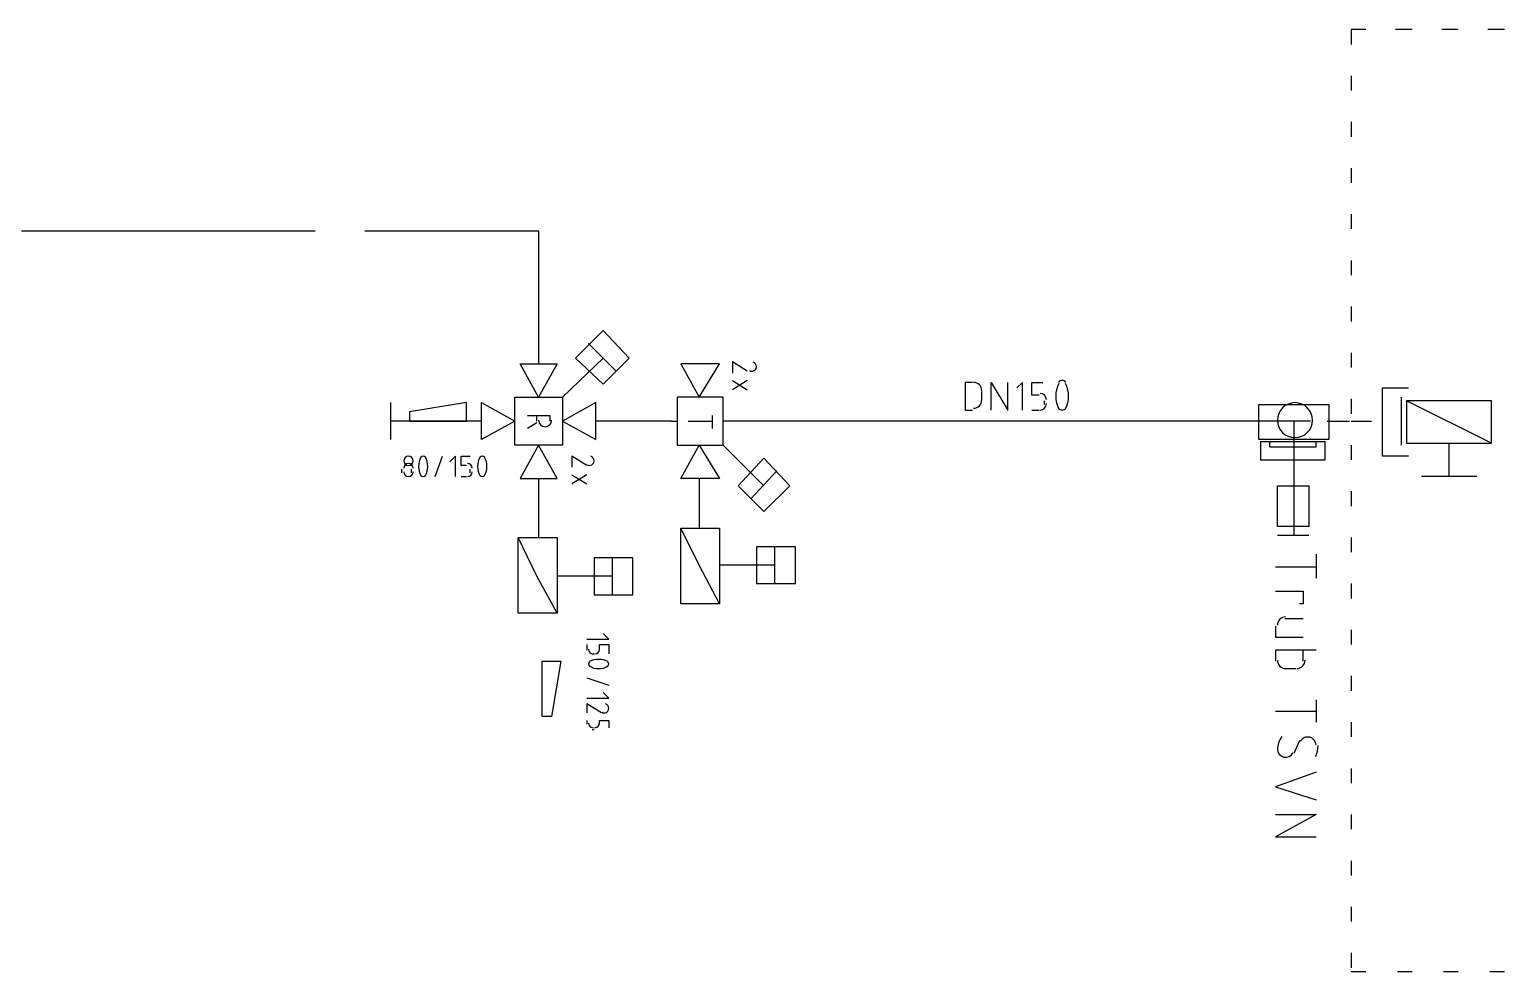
# Model space of a CAD drawing. Header units: millimetres. Extents: x 0 to 33.1, y 1.5 to 45.3.
# Drawn here: x 11.462 to 12.793, y 13.013 to 13.863 of the extents above; entities that cross this region are included whole.
import ezdxf

# ---------------------------------------------------------------- set-up
doc = ezdxf.new("R2010")
doc.units = ezdxf.units.MM
doc.header["$MEASUREMENT"] = 0
doc.layers.get('0').update_dxf_attribs({"linetype": 'CONTINUOUS'})

msp = doc.modelspace()

# ---------------------------------------------------------------- linework, layer by layer
at = {"color": 140, "linetype": 'Continuous'}
for p, q in [((12.6678, 13.8628), (12.6545, 13.8628)), ((12.6545, 13.8628), (12.6545, 13.8494)), ((12.7094, 13.8628), (12.6944, 13.8628)), ((12.7511, 13.8628), (12.7361, 13.8628)), ((12.7928, 13.8628), (12.7778, 13.8628)), ((12.6545, 13.8211), (12.6545, 13.8078)), ((12.6545, 13.7795), (12.6545, 13.7661)), ((12.6545, 13.7378), (12.6545, 13.7244)), ((12.6545, 13.6961), (12.6545, 13.6828)), ((12.6545, 13.6545), (12.6545, 13.6411)), ((12.6545, 13.6128), (12.6545, 13.5994)), ((12.6545, 13.5711), (12.6545, 13.5578)), ((12.6828, 13.4778), (12.6828, 13.5394)), ((12.6828, 13.5394), (12.7061, 13.5394)), ((12.6828, 13.4778), (12.6828, 13.5394)), ((12.6828, 13.5394), (12.7061, 13.5394)), ((12.6828, 13.4778), (12.6828, 13.5394)), ((12.6828, 13.5394), (12.7061, 13.5394)), ((12.6828, 13.4778), (12.6828, 13.5394)), ((12.6828, 13.5394), (12.7061, 13.5394)), ((12.6828, 13.4778), (12.6828, 13.5394)), ((12.6828, 13.5394), (12.7061, 13.5394)), ((12.6545, 13.5295), (12.6545, 13.5161)), ((12.6994, 13.5311), (12.6994, 13.4878)), ((12.6994, 13.5311), (12.6994, 13.4878)), ((12.6994, 13.5311), (12.6994, 13.4878)), ((12.6994, 13.5311), (12.6994, 13.4878)), ((12.6994, 13.5311), (12.6994, 13.4878)), ((12.7811, 13.5278), (12.7044, 13.5278)), ((12.7044, 13.5278), (12.7044, 13.4894)), ((12.7811, 13.4894), (12.7044, 13.5278)), ((12.7811, 13.5278), (12.7044, 13.5278)), ((12.7044, 13.5278), (12.7044, 13.4894)), ((12.7811, 13.4894), (12.7044, 13.5278)), ((12.7811, 13.4894), (12.7811, 13.5278)), ((12.7811, 13.4894), (12.7811, 13.5278)), ((12.6545, 13.5094), (12.6728, 13.5094)), ((12.6545, 13.5094), (12.6728, 13.5094)), ((12.6545, 13.5094), (12.6728, 13.5094)), ((12.6545, 13.5094), (12.6728, 13.5094)), ((12.6545, 13.5094), (12.6728, 13.5094)), ((12.6545, 13.4878), (12.6545, 13.4744)), ((12.7044, 13.4894), (12.7811, 13.4894)), ((12.7044, 13.4894), (12.7811, 13.4894)), ((12.7428, 13.4594), (12.7428, 13.4894)), ((12.7428, 13.4594), (12.7428, 13.4894)), ((12.7061, 13.4778), (12.6828, 13.4778)), ((12.7061, 13.4778), (12.6828, 13.4778)), ((12.7061, 13.4778), (12.6828, 13.4778)), ((12.7061, 13.4778), (12.6828, 13.4778)), ((12.7061, 13.4778), (12.6828, 13.4778)), ((12.7678, 13.4594), (12.7178, 13.4594)), ((12.7678, 13.4594), (12.7178, 13.4594)), ((12.7678, 13.4594), (12.7428, 13.4594)), ((12.7678, 13.4594), (12.7428, 13.4594)), ((12.6545, 13.4461), (12.6545, 13.4328)), ((12.6545, 13.4045), (12.6545, 13.3911)), ((12.6545, 13.3628), (12.6545, 13.3494)), ((12.6545, 13.3211), (12.6545, 13.3078)), ((12.6545, 13.2795), (12.6545, 13.2661)), ((12.6545, 13.2378), (12.6545, 13.2244)), ((12.6545, 13.1961), (12.6545, 13.1828)), ((12.6545, 13.1545), (12.6545, 13.1411)), ((12.6545, 13.1128), (12.6545, 13.0994)), ((12.6545, 13.0711), (12.6545, 13.0578)), ((12.6545, 13.0295), (12.6545, 13.0161)), ((12.6545, 13.0128), (12.6678, 13.0128)), ((12.6961, 13.0128), (12.7094, 13.0128)), ((12.7378, 13.0128), (12.7511, 13.0128)), ((12.7795, 13.0128), (12.7928, 13.0128))]:
    msp.add_line(p, q, dxfattribs=at)
at = {"color": 7, "linetype": 'Continuous'}
for p, q in [((11.4544, 13.6811), (11.7195, 13.6811)), ((11.7644, 13.6811), (11.9211, 13.6811)), ((11.9211, 13.6811), (11.9211, 13.5611)), ((11.8695, 13.5094), (11.7878, 13.5094)), ((12.0411, 13.5094), (11.9728, 13.5094)), ((12.2511, 13.5094), (12.0928, 13.5094)), ((12.1994, 13.5094), (12.0928, 13.5094)), ((12.5794, 13.5094), (12.2511, 13.5094)), ((11.9211, 13.4578), (11.9211, 13.4045)), ((11.9211, 13.4578), (11.9211, 13.4045)), ((12.0661, 13.4578), (12.0661, 13.4128)), ((11.9211, 13.4045), (11.9211, 13.4045))]:
    msp.add_line(p, q, dxfattribs=at)
at = {"color": 0, "linetype": 'Continuous'}
for p, q in [((11.9794, 13.5911), (11.9544, 13.5661)), ((11.9911, 13.5545), (11.9661, 13.5794)), ((12.0028, 13.5661), (11.9794, 13.5911)), ((11.9794, 13.5661), (11.9428, 13.5311)), ((11.9544, 13.5661), (11.9794, 13.5428)), ((11.9794, 13.5428), (12.0028, 13.5661)), ((11.9211, 13.5311), (11.9045, 13.5611)), ((11.9045, 13.5611), (11.9378, 13.5611)), ((11.9378, 13.5611), (11.9211, 13.5311)), ((12.0844, 13.5611), (12.0494, 13.5611)), ((12.0494, 13.5611), (12.0661, 13.5311)), ((12.0661, 13.5311), (12.0844, 13.5611)), ((12.1094, 13.5545), (12.0961, 13.5628)), ((12.0961, 13.5628), (12.0961, 13.5528)), ((12.0961, 13.5461), (12.1094, 13.5378)), ((12.1094, 13.5461), (12.0961, 13.5378)), ((12.3128, 13.5444), (12.3061, 13.5444)), ((12.3061, 13.5444), (12.3061, 13.5194)), ((12.3294, 13.5194), (12.3294, 13.5444)), ((12.3294, 13.5444), (12.3445, 13.5194)), ((12.3445, 13.5194), (12.3445, 13.5444)), ((12.3578, 13.5444), (12.3528, 13.5394)), ((12.3578, 13.5194), (12.3578, 13.5444)), ((12.3661, 13.5328), (12.3661, 13.5444)), ((12.3661, 13.5444), (12.3761, 13.5444)), ((11.7878, 13.4928), (11.7878, 13.5261)), ((11.8561, 13.5261), (11.8045, 13.5178)), ((11.8561, 13.5094), (11.8561, 13.5261)), ((11.8695, 13.4928), (11.8695, 13.5261)), ((11.8695, 13.5261), (11.8995, 13.5094)), ((11.8995, 13.4878), (11.8995, 13.5311)), ((11.8995, 13.5311), (11.9428, 13.5311)), ((11.9428, 13.5311), (11.9428, 13.4878)), ((11.9728, 13.5261), (11.9428, 13.5094)), ((11.9728, 13.4928), (11.9728, 13.5261)), ((12.0461, 13.5311), (12.0461, 13.4878)), ((12.0878, 13.5311), (12.0461, 13.5311)), ((12.0878, 13.4878), (12.0878, 13.5311)), ((12.3211, 13.5278), (12.3211, 13.5361)), ((12.3728, 13.5328), (12.3661, 13.5328)), ((12.3778, 13.5245), (12.3778, 13.5278)), ((11.8045, 13.5178), (11.8045, 13.5094)), ((11.9111, 13.5144), (11.9311, 13.5144)), ((11.9194, 13.5094), (11.9194, 13.5144)), ((11.9311, 13.5144), (11.9311, 13.5094)), ((12.0778, 13.5144), (12.0778, 13.5028)), ((12.3061, 13.5194), (12.3128, 13.5194)), ((12.3661, 13.5194), (12.3728, 13.5194)), ((12.5711, 13.4928), (12.5711, 13.5245)), ((12.5711, 13.5245), (12.6344, 13.5245)), ((12.6344, 13.5245), (12.6344, 13.4928)), ((11.8045, 13.5094), (11.8561, 13.5094)), ((11.8995, 13.5094), (11.8695, 13.4928)), ((11.9194, 13.5078), (11.9111, 13.5028)), ((11.9428, 13.5094), (11.9728, 13.4928)), ((12.0411, 13.5094), (12.0461, 13.5094)), ((12.0561, 13.5094), (12.0778, 13.5094)), ((12.0928, 13.5094), (12.0878, 13.5094)), ((12.6028, 13.5094), (12.6028, 13.4061)), ((12.6328, 13.5094), (12.6528, 13.5094)), ((12.6328, 13.5094), (12.6528, 13.5094)), ((12.6328, 13.5094), (12.6528, 13.5094)), ((12.6328, 13.5094), (12.6528, 13.5094)), ((12.6344, 13.5094), (12.6528, 13.5094)), ((11.9428, 13.4878), (11.8995, 13.4878)), ((11.9211, 13.4878), (11.9045, 13.4578)), ((11.9378, 13.4578), (11.9211, 13.4878)), ((12.0461, 13.4878), (12.0878, 13.4878)), ((12.0494, 13.4578), (12.0661, 13.4878)), ((12.0661, 13.4878), (12.0844, 13.4578)), ((12.1245, 13.4511), (12.0878, 13.4878)), ((12.6344, 13.4928), (12.5711, 13.4928)), ((12.5727, 13.4911), (12.5727, 13.4744)), ((12.5727, 13.4911), (12.6311, 13.4911)), ((12.5811, 13.4861), (12.5811, 13.4911)), ((12.5811, 13.4861), (12.6028, 13.4861)), ((12.6028, 13.4861), (12.6228, 13.4861)), ((12.6228, 13.4861), (12.6228, 13.4911)), ((12.6311, 13.4744), (12.6311, 13.4911)), ((11.8278, 13.4594), (11.8344, 13.4778)), ((11.8461, 13.4778), (11.8411, 13.4728)), ((11.8461, 13.4594), (11.8461, 13.4778)), ((11.8511, 13.4695), (11.8511, 13.4778)), ((11.8511, 13.4778), (11.8594, 13.4778)), ((11.9645, 13.4695), (11.9511, 13.4778)), ((11.9511, 13.4778), (11.9511, 13.4678)), ((12.1011, 13.4511), (12.1245, 13.4761)), ((12.1245, 13.4761), (12.1478, 13.4511)), ((12.5727, 13.4744), (12.6028, 13.4744)), ((12.6028, 13.4744), (12.6311, 13.4744)), ((11.7978, 13.4628), (11.7978, 13.4661)), ((11.8061, 13.4661), (11.8061, 13.4628)), ((11.8561, 13.4695), (11.8511, 13.4695)), ((11.8511, 13.4594), (11.8561, 13.4594)), ((11.8594, 13.4628), (11.8594, 13.4661)), ((11.9511, 13.4611), (11.9645, 13.4528)), ((11.9645, 13.4611), (11.9511, 13.4528)), ((12.1361, 13.4645), (12.1128, 13.4395)), ((11.9045, 13.4578), (11.9378, 13.4578)), ((12.0844, 13.4578), (12.0494, 13.4578)), ((12.1245, 13.4278), (12.1011, 13.4511)), ((12.1478, 13.4511), (12.1245, 13.4278)), ((12.5878, 13.4144), (12.5878, 13.4511)), ((12.5878, 13.4511), (12.6161, 13.4511)), ((12.6161, 13.4511), (12.6161, 13.4144)), ((12.0661, 13.3794), (12.0494, 13.4128)), ((12.0494, 13.3445), (12.0494, 13.4128)), ((12.0494, 13.4128), (12.0844, 13.4128)), ((12.0844, 13.4128), (12.0844, 13.3445)), ((12.6161, 13.4144), (12.5878, 13.4144)), ((12.6161, 13.4061), (12.5878, 13.4061)), ((11.9194, 13.3695), (11.9028, 13.4045)), ((11.9028, 13.3361), (11.9028, 13.4045)), ((11.9028, 13.4045), (11.9378, 13.4045)), ((11.9378, 13.4045), (11.9378, 13.3361)), ((12.1528, 13.3961), (12.1178, 13.3961)), ((12.1178, 13.3961), (12.1178, 13.3628)), ((12.1344, 13.3628), (12.1344, 13.3961)), ((12.1528, 13.3628), (12.1528, 13.3961)), ((12.0061, 13.3861), (11.9711, 13.3861)), ((11.9711, 13.3861), (11.9711, 13.3528)), ((11.9878, 13.3528), (11.9878, 13.3861)), ((12.0061, 13.3528), (12.0061, 13.3861)), ((12.0844, 13.3445), (12.0661, 13.3794)), ((12.1344, 13.3794), (12.0844, 13.3794)), ((12.6228, 13.3894), (12.6228, 13.3678)), ((11.9378, 13.3361), (11.9194, 13.3695)), ((11.9878, 13.3695), (11.9378, 13.3695)), ((12.5861, 13.3778), (12.6228, 13.3778)), ((11.9711, 13.3528), (12.0061, 13.3528)), ((12.1178, 13.3628), (12.1528, 13.3628)), ((12.5861, 13.3561), (12.6111, 13.3561)), ((12.6111, 13.3561), (12.6111, 13.3445)), ((12.0844, 13.3445), (12.0494, 13.3445)), ((12.6111, 13.3445), (12.6078, 13.3445)), ((11.9378, 13.3361), (11.9028, 13.3361)), ((12.6111, 13.3311), (12.5945, 13.3311)), ((11.9645, 13.3128), (11.9844, 13.3128)), ((11.9844, 13.3128), (11.9794, 13.3178)), ((12.5861, 13.3244), (12.5861, 13.3145)), ((12.5861, 13.3145), (12.6111, 13.3145)), ((11.9645, 13.3078), (11.9645, 13.3028)), ((11.9695, 13.2994), (11.9711, 13.2994)), ((11.9761, 13.3028), (11.9761, 13.3078)), ((11.9761, 13.3078), (11.9844, 13.3078)), ((11.9844, 13.3078), (11.9844, 13.2994)), ((12.6228, 13.3028), (12.5861, 13.3028)), ((12.5861, 13.3028), (12.5861, 13.2928)), ((12.6111, 13.2928), (12.6111, 13.3028)), ((11.9244, 13.2428), (11.9244, 13.2928)), ((11.9244, 13.2928), (11.9411, 13.2928)), ((11.9411, 13.2928), (11.9328, 13.2428)), ((12.5945, 13.2861), (12.6044, 13.2861)), ((11.9645, 13.2778), (11.9844, 13.2711)), ((11.9645, 13.2594), (11.9844, 13.2594)), ((11.9844, 13.2594), (11.9794, 13.2644)), ((11.9778, 13.2461), (11.9645, 13.2544)), ((11.9645, 13.2544), (11.9645, 13.2461)), ((12.5861, 13.2478), (12.6228, 13.2478)), ((12.6228, 13.2578), (12.6228, 13.2378)), ((11.9328, 13.2428), (11.9244, 13.2428)), ((11.9645, 13.2394), (11.9645, 13.2361)), ((11.9761, 13.2361), (11.9761, 13.2394)), ((11.9761, 13.2394), (11.9844, 13.2394)), ((11.9844, 13.2394), (11.9844, 13.2328)), ((11.9695, 13.2311), (11.9711, 13.2311)), ((12.6078, 13.2211), (12.6028, 13.2094)), ((12.6228, 13.1928), (12.5861, 13.1795)), ((12.5861, 13.1795), (12.6228, 13.1678)), ((12.5861, 13.1545), (12.6228, 13.1545)), ((12.6228, 13.1545), (12.5861, 13.1344)), ((12.5861, 13.1344), (12.6228, 13.1344))]:
    msp.add_line(p, q, dxfattribs=at)
at = {"color": 142, "linetype": 'Continuous'}
msp.add_line((12.6178, 13.5094), (12.5794, 13.5094), dxfattribs=at)
at = {"color": 0, "linetype": 'Continuous'}
for points in [[(12.1114, 13.5551), (12.1127, 13.5543), (12.1143, 13.5543), (12.1156, 13.555)], [(12.1178, 13.5586), (12.1178, 13.5604), (12.1165, 13.5621), (12.1148, 13.5626)], [(12.1156, 13.555), (12.117, 13.5557), (12.1178, 13.5571), (12.1178, 13.5587)], [(12.3211, 13.5369), (12.3211, 13.5411), (12.3178, 13.5444), (12.3136, 13.5444)], [(12.3907, 13.5434), (12.3868, 13.5362), (12.3868, 13.5276), (12.3907, 13.5205)], [(12.3936, 13.5461), (12.3923, 13.5461), (12.3911, 13.5455), (12.3903, 13.5444)], [(12.397, 13.5444), (12.3962, 13.5455), (12.3949, 13.5461), (12.3936, 13.5461)], [(12.3965, 13.5205), (12.4004, 13.5276), (12.4004, 13.5362), (12.3965, 13.5434)], [(12.3136, 13.5211), (12.3178, 13.5211), (12.3211, 13.5245), (12.3211, 13.5286)], [(12.3794, 13.5286), (12.3794, 13.5318), (12.3768, 13.5344), (12.3736, 13.5344)], [(12.3736, 13.5194), (12.3768, 13.5194), (12.3794, 13.5221), (12.3794, 13.5253)], [(12.6036, 13.5261), (12.5949, 13.5261), (12.5878, 13.519), (12.5878, 13.5102)], [(12.6195, 13.5102), (12.6195, 13.519), (12.6124, 13.5261), (12.6036, 13.5261)], [(12.3903, 13.5211), (12.3911, 13.5201), (12.3923, 13.5194), (12.3936, 13.5194)], [(12.3936, 13.5194), (12.3949, 13.5194), (12.3962, 13.5201), (12.397, 13.5211)], [(11.9211, 13.5102), (11.9211, 13.5071), (11.9237, 13.5044), (11.9269, 13.5044)], [(11.9269, 13.5044), (11.9302, 13.5044), (11.9328, 13.5071), (11.9328, 13.5102)], [(12.5878, 13.5102), (12.5878, 13.5015), (12.5949, 13.4945), (12.6036, 13.4945)], [(12.6036, 13.4945), (12.6124, 13.4945), (12.6195, 13.5015), (12.6195, 13.5102)], [(11.8036, 13.4778), (11.8013, 13.4778), (11.7994, 13.4759), (11.7994, 13.4736)], [(11.7994, 13.4736), (11.7994, 13.4713), (11.8013, 13.4695), (11.8036, 13.4695)], [(11.8078, 13.4736), (11.8078, 13.4759), (11.8059, 13.4778), (11.8036, 13.4778)], [(11.8036, 13.4695), (11.8059, 13.4695), (11.8078, 13.4713), (11.8078, 13.4736)], [(11.8149, 13.4769), (11.8121, 13.4717), (11.8121, 13.4655), (11.8149, 13.4603)], [(11.8169, 13.4778), (11.8161, 13.4778), (11.8154, 13.4774), (11.8149, 13.4768)], [(11.819, 13.4768), (11.8185, 13.4774), (11.8177, 13.4778), (11.8169, 13.4778)], [(11.819, 13.4603), (11.8218, 13.4655), (11.8218, 13.4717), (11.819, 13.4769)], [(11.8682, 13.4769), (11.8654, 13.4717), (11.8654, 13.4655), (11.8682, 13.4603)], [(11.8703, 13.4778), (11.8695, 13.4778), (11.8688, 13.4774), (11.8683, 13.4768)], [(11.8723, 13.4768), (11.8718, 13.4774), (11.8711, 13.4778), (11.8703, 13.4778)], [(11.8723, 13.4603), (11.8752, 13.4655), (11.8752, 13.4717), (11.8723, 13.4769)], [(11.9711, 13.4736), (11.9711, 13.4755), (11.9699, 13.4771), (11.9681, 13.4777)], [(11.969, 13.47), (11.9703, 13.4707), (11.9711, 13.4721), (11.9711, 13.4736)], [(11.8036, 13.4711), (11.8013, 13.4711), (11.7994, 13.4692), (11.7994, 13.467)], [(11.7994, 13.4636), (11.7994, 13.4613), (11.8013, 13.4594), (11.8036, 13.4594)], [(11.8078, 13.467), (11.8078, 13.4692), (11.8059, 13.4711), (11.8036, 13.4711)], [(11.8036, 13.4594), (11.8059, 13.4594), (11.8078, 13.4613), (11.8078, 13.4636)], [(11.8149, 13.4604), (11.8154, 13.4598), (11.8161, 13.4594), (11.8169, 13.4594)], [(11.8169, 13.4594), (11.8177, 13.4594), (11.8185, 13.4598), (11.819, 13.4604)], [(11.8611, 13.467), (11.8611, 13.4692), (11.8593, 13.4711), (11.8569, 13.4711)], [(11.8569, 13.4594), (11.8593, 13.4594), (11.8611, 13.4613), (11.8611, 13.4636)], [(11.8683, 13.4604), (11.8688, 13.4598), (11.8695, 13.4594), (11.8703, 13.4594)], [(11.8703, 13.4594), (11.8711, 13.4594), (11.8718, 13.4598), (11.8723, 13.4604)], [(11.9647, 13.4701), (11.966, 13.4693), (11.9677, 13.4692), (11.969, 13.47)], [(12.5953, 13.3328), (12.5912, 13.3328), (12.5878, 13.3294), (12.5878, 13.3253)], [(11.9661, 13.3036), (11.9661, 13.3013), (11.968, 13.2994), (11.9703, 13.2994)], [(11.9719, 13.2994), (11.9742, 13.2994), (11.9761, 13.3013), (11.9761, 13.3036)], [(11.9671, 13.2923), (11.9665, 13.2918), (11.9661, 13.2911), (11.9661, 13.2903)], [(11.9661, 13.2903), (11.9661, 13.2895), (11.9665, 13.2887), (11.9671, 13.2883)], [(11.9836, 13.2924), (11.9784, 13.2951), (11.9722, 13.2951), (11.967, 13.2924)], [(11.967, 13.2882), (11.9722, 13.2854), (11.9784, 13.2854), (11.9836, 13.2882)], [(11.9844, 13.2903), (11.9844, 13.2911), (11.9841, 13.2918), (11.9835, 13.2923)], [(11.9835, 13.2883), (11.9841, 13.2887), (11.9844, 13.2895), (11.9844, 13.2903)], [(12.5878, 13.2936), (12.5878, 13.2894), (12.5912, 13.2861), (12.5953, 13.2861)], [(12.6053, 13.2861), (12.6094, 13.2861), (12.6128, 13.2894), (12.6128, 13.2936)], [(11.9781, 13.2467), (11.9794, 13.2459), (11.981, 13.2459), (11.9823, 13.2466)], [(11.9844, 13.2502), (11.9845, 13.2521), (11.9832, 13.2538), (11.9814, 13.2543)], [(11.9823, 13.2466), (11.9836, 13.2474), (11.9844, 13.2487), (11.9844, 13.2503)], [(11.9661, 13.2369), (11.9661, 13.2347), (11.968, 13.2328), (11.9703, 13.2328)], [(11.9719, 13.2328), (11.9742, 13.2328), (11.9761, 13.2347), (11.9761, 13.2369)], [(12.5917, 13.2247), (12.5894, 13.2212), (12.5879, 13.2171), (12.5878, 13.2128)], [(12.617, 13.2242), (12.6137, 13.225), (12.6101, 13.2234), (12.6086, 13.2203)], [(12.6228, 13.217), (12.6228, 13.2204), (12.6204, 13.2235), (12.617, 13.2242)], [(12.5878, 13.2136), (12.5878, 13.2101), (12.5902, 13.2071), (12.5935, 13.2063)], [(12.5935, 13.2063), (12.5969, 13.2055), (12.6004, 13.2071), (12.6019, 13.2102)], [(12.6224, 13.2066), (12.6237, 13.2098), (12.6244, 13.2132), (12.6245, 13.2167)]]:
    msp.add_open_spline(points, degree=3, dxfattribs=at)

doc.saveas('drawing.dxf')
